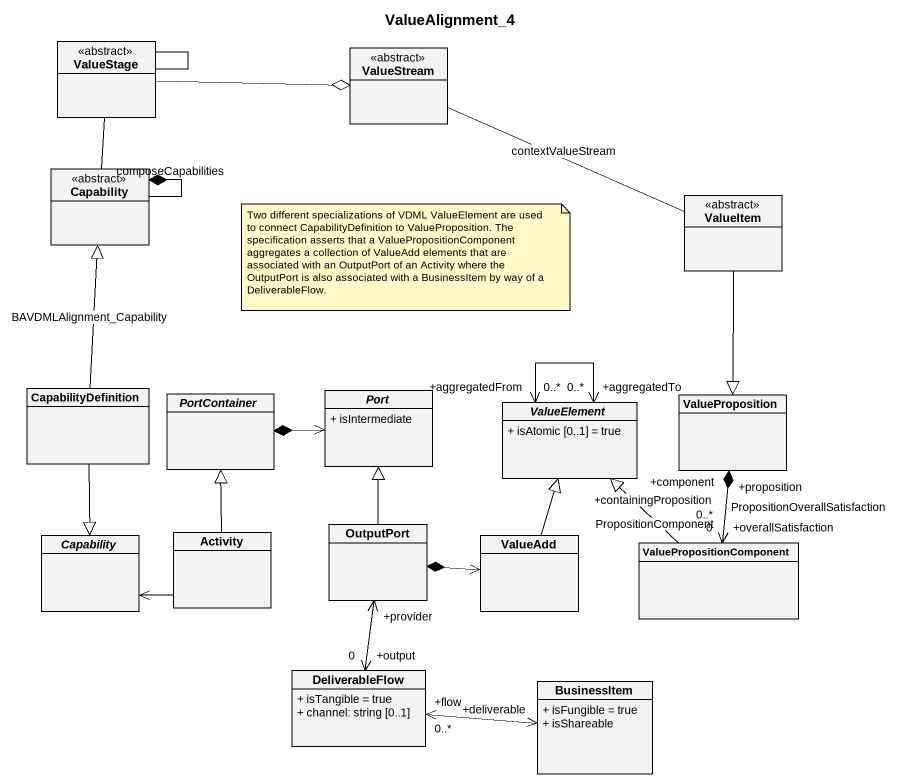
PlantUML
@startuml
title ValueAlignment_4
hide circle
hide empty members
skinparam classAttributeIconSize 0
class ValueStage <<abstract>>
class ValueStream <<abstract>>
class Capability <<abstract>>
class ValueItem <<abstract>>
class CapabilityDefinition
abstract class PortContainer
abstract class "Port" as Port_ {
  + isIntermediate
}
abstract class ValueElement {
  + isAtomic [0..1] = true
}
class ValueProposition
abstract class "Capability" as Capability_2
class Activity
class OutputPort
class ValueAdd
class ValuePropositionComponent
class DeliverableFlow {
  + isTangible = true
  + channel: string [0..1]
}
class BusinessItem {
  + isFungible = true
  + isShareable
}
ValueStage -- ValueStage
ValueStage -right-o ValueStream
Capability -up- ValueStage
Capability --* Capability : composeCapabilities
ValueItem -left- ValueStream : contextValueStream
ValueItem --|> ValueProposition
CapabilityDefinition -up-|> Capability : BAVDMLAlignment_Capability
CapabilityDefinition --|> Capability_2
PortContainer *-right-> Port_
ValueElement "+aggregatedTo\n0..*" <--> "+aggregatedFrom\n0..*" ValueElement
ValueProposition "+proposition" --> "+overallSatisfaction\n0" ValuePropositionComponent : PropositionOverallSatisfaction
ValueProposition "+containingProposition" *--> "+component\n0..*" ValuePropositionComponent : PropositionComponent
Activity -up-|> PortContainer
Activity -left-> Capability_2
OutputPort -up-|> Port_
OutputPort *-right-> ValueAdd
ValueAdd -up-|> ValueElement
ValuePropositionComponent -up-|> ValueElement
DeliverableFlow "+output\n0" <-up-> "+provider" OutputPort
DeliverableFlow "+flow\n0..*" <-right-> "+deliverable" BusinessItem
note as N1
  Two different specializations of VDML ValueElement are used to connect CapabilityDefinition to ValueProposition. The specification asserts that a ValuePropositionComponent aggregates a collection of ValueAdd elements that are associated with an OutputPort of an Activity where the OutputPort is also associated with a BusinessItem by way of a DeliverableFlow.
end note
@enduml
